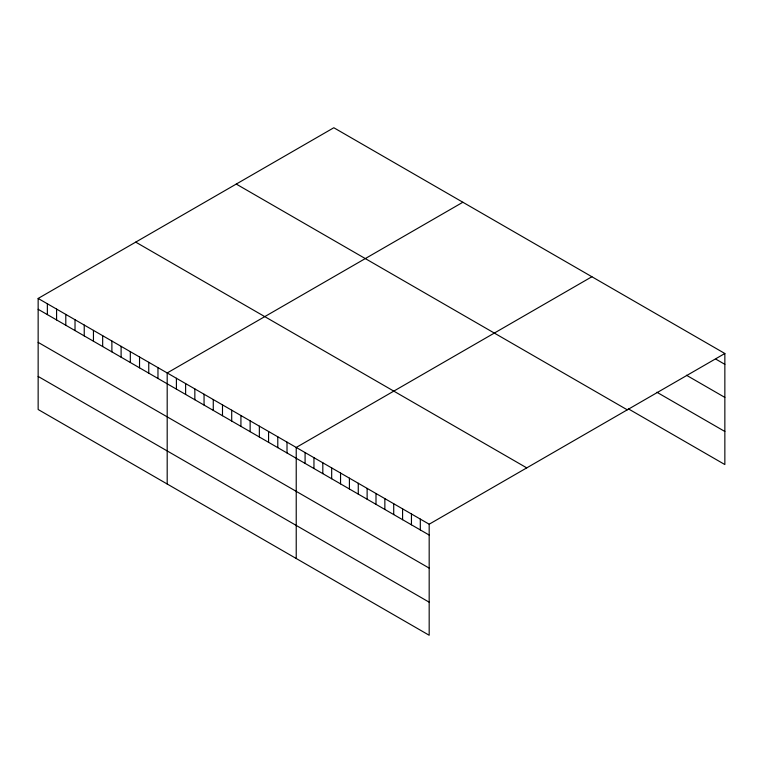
<?xml version="1.0" encoding="UTF-8"?>
<svg xmlns="http://www.w3.org/2000/svg" width="763" height="763" viewBox="0 0 763 763"><rect width="100%" height="100%" fill="white"/><g stroke="black" fill="none" stroke-linecap="round" stroke-linejoin="round"><path stroke-width="1.14" d="M38.15 298.447L429.178 524.21L429.178 635.255L38.15 409.502L38.15 298.447L333.822 127.745L724.85 353.498L724.85 464.553L628.34 408.825M462.864 202.243L167.192 372.954L167.192 484M591.897 276.74L296.225 447.452L296.225 558.497M429.178 524.21L724.85 353.498M715.99 359.22L724.85 364.342M686.442 375.234L724.85 397.409M656.895 392.249L724.85 431.476M236.253 184.074L627.281 409.836M135.719 242.119L526.747 467.872M38.15 309.292L429.178 535.044M38.15 342.358L429.178 568.111M38.15 376.436L429.178 602.188M420.308 519.088L420.308 529.932M411.448 513.976L411.448 524.81M402.587 508.854L402.587 519.698M393.718 503.742L393.718 514.577M384.857 498.62L384.857 509.455M375.997 493.499L375.997 504.343M367.127 488.387L367.127 499.221M358.267 483.265L358.267 494.109M349.406 478.153L349.406 488.988M340.546 473.031L340.546 483.876M331.676 467.919L331.676 478.754M322.816 462.798L322.816 473.642M313.955 457.686L313.955 468.52M305.086 452.564L305.086 463.408M287.012 442.13L287.012 452.964M277.789 436.808L277.789 447.643M268.576 431.486L268.576 442.321M259.353 426.164L259.353 436.999M250.14 420.842L250.14 431.677M240.927 415.52L240.927 426.364M231.704 410.198L231.704 421.042M222.491 404.876L222.491 415.721M213.268 399.554L213.268 410.399M204.055 394.233L204.055 405.077M194.842 388.911L194.842 399.755M185.619 383.589L185.619 394.433M176.406 378.276L176.406 389.111M157.97 367.632L157.97 378.467M148.756 362.311L148.756 373.145M139.534 356.989L139.534 367.823M130.32 351.667L130.32 362.501M121.107 346.345L121.107 357.179M111.884 341.023L111.884 351.857M102.671 335.701L102.671 346.536M93.448 330.379L93.448 341.214M84.235 325.057L84.235 335.901M75.022 319.735L75.022 330.579M65.799 314.413L65.799 325.257M56.586 309.091L56.586 319.935M47.363 303.769L47.363 314.614"/></g></svg>
